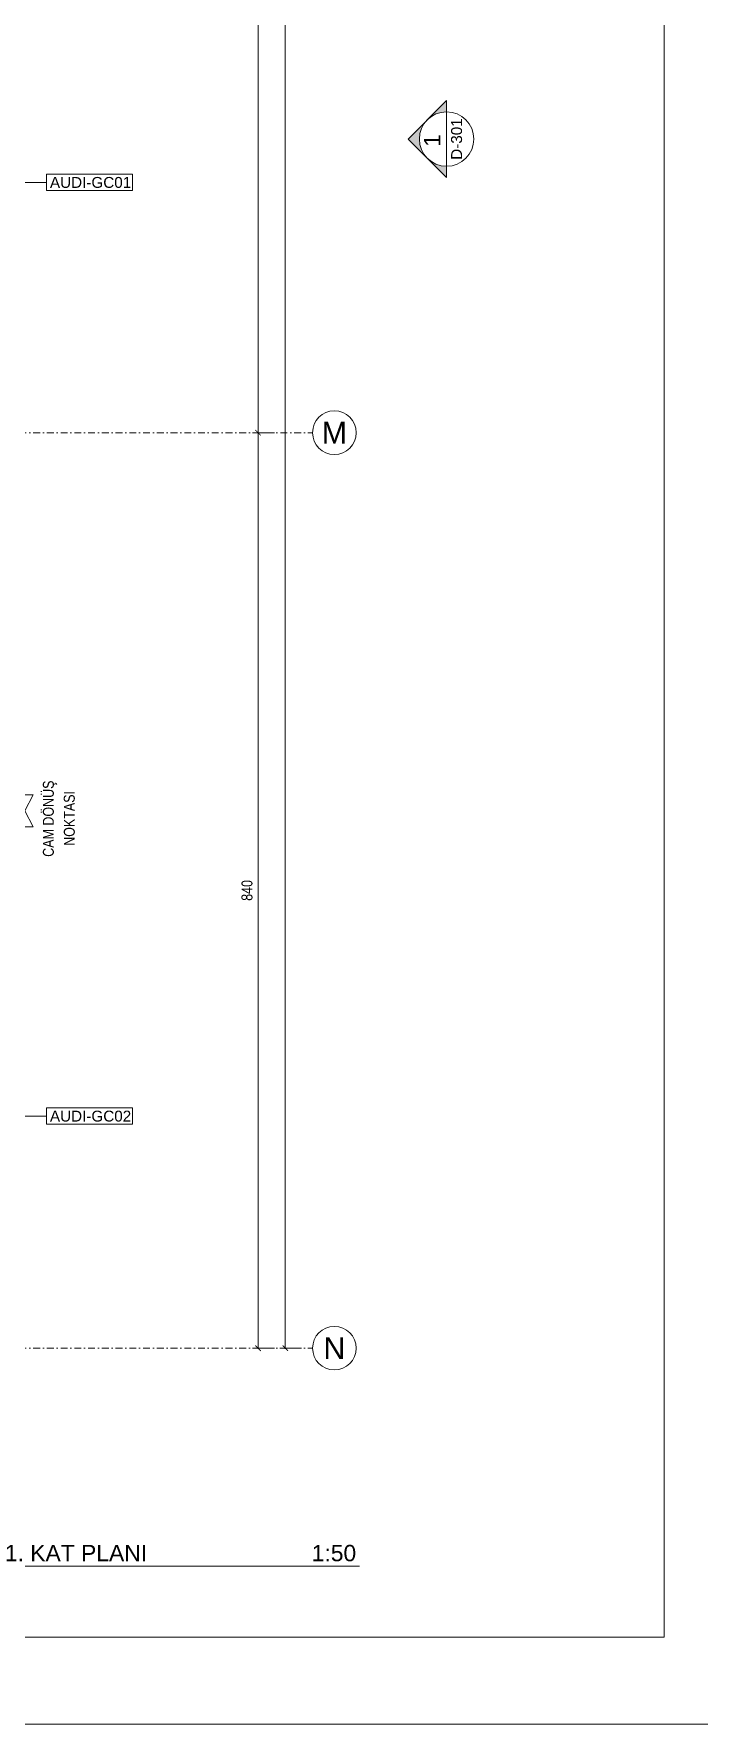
# Model space of a CAD drawing. Extents: x -1701 to 23780, y -363 to 7742.
# Drawn here: x 10772 to 11382, y 0 to 1551 of the extents above; entities that cross this region are included whole.
import ezdxf
from ezdxf.enums import TextEntityAlignment as Align

# ---------------------------------------------------------------- set-up
doc = ezdxf.new("R2010")
doc.units = 0
doc.header["$LTSCALE"] = 25
doc.header["$MEASUREMENT"] = 0
doc.header["$PDMODE"] = 1
doc.linetypes.add('Audi$0$DASHDOT2', pattern=[0.5, 0.25, -0.125, 0, -0.125])
doc.linetypes.add('Audi$0$DASHED2', pattern=[0.375, 0.25, -0.125])
doc.layers.get('0').update_dxf_attribs({"color": 9, "lineweight": 9})
doc.layers.get('Defpoints').update_dxf_attribs({"color": 9, "lineweight": 9})
for name, color, linetype, lineweight in [('Audi$0$21', 8, 'Continuous', 9), ('Audi$0$22', 8, 'Continuous', 9), ('Audi$0$24', 8, 'Audi$0$DASHDOT2', 9), ('Audi$0$25', 8, 'Continuous', 9)]:
    doc.layers.add(name, color=color, linetype=linetype, lineweight=lineweight)
doc.layers.add('Audi$0$40A', color=8, linetype='Continuous', lineweight=9, plot=False)
doc.styles.add('Audi$0$Arial', font='arial.ttf', dxfattribs={"height": 2.5})
doc.styles.add('Audi$0$MuuM_TEXT-ITALIC', font='ARIALNI.TTF')
doc.styles.add('Audi$0$MuuM_TEXT-STANDART', font='ARIALN.TTF')
doc.dimstyles.new('Audi$0$MuuM_DIM50', dxfattribs={"dimscale": 5, "dimtxt": 2, "dimasz": 1, "dimexe": 1, "dimexo": 1, "dimgap": 1, "dimtad": 1, "dimdec": 1, "dimrnd": 0.5, "dimdsep": 46, "dimtxsty": 'Audi$0$MuuM_TEXT-STANDART', "dimblk": 'Audi$0$_ArchTick', "dimcen": 0, "dimdle": 0.15, "dimclrd": 256, "dimclre": 256, "dimclrt": 256, "dimadec": 0, "dimazin": 0, "dimtfac": 5, "dimtdec": 1, "dimtix": 1, "dimtmove": 2, "dimatfit": 3, "dimldrblk": 'Audi$0$_Dot', "dimfxl": 3, "dimfxlon": 1, "dimtolj": 1, "dimlwd": -1, "dimlwe": -1, "dimarcsym": 0})

# ---------------------------------------------------------------- blocks, each defined once
blk = doc.blocks.new('Audi$0$0_drawinglabel')
blk.add_lwpolyline([(3, 0), (46.86, 0)])
blk.add_circle((0, 0), 3)
at = {"style": 'Audi$0$Arial'}
blk.add_attdef('CIZIMADI', text='', height=2, dxfattribs=at).set_placement((3.5, 0), align=Align.BOTTOM_LEFT)
blk.add_attdef('OLCEK', text='', height=2, dxfattribs=at).set_placement((46.46, 0), align=Align.BOTTOM_RIGHT)
blk.add_attdef('CIZIMNO', text='', height=2.5, dxfattribs=at).set_placement((0, 0), align=Align.MIDDLE)
at = {"style": 'Audi$0$MuuM_TEXT-ITALIC'}
blk.add_attdef('DRAWINGNAME', text='', height=2, dxfattribs=at).set_placement((3.5, -0.59), align=Align.TOP_LEFT)
blk.add_attdef('SCALE', text='', height=2, dxfattribs=at).set_placement((46.46, -0.59), align=Align.TOP_RIGHT)
blk = doc.blocks.new('Audi$0$0_wallno')
blk.add_lwpolyline([(-7.84, 1.5), (7.94, 1.5), (7.94, -1.5), (-7.84, -1.5)], close=True)
blk.add_lwpolyline([(7.94, 0), (16.13, 0)])
at = {"style": 'Audi$0$Arial'}
blk.add_attdef('DUVARNO', text='', height=2, dxfattribs=at).set_placement((0, 0), align=Align.MIDDLE_CENTER)
blk.add_attdef('GENISLIK', text='', height=2, dxfattribs=at).set_placement((8.44, 0), align=Align.BOTTOM_LEFT)
blk.add_attdef('YUKSEKLIK', text='', height=2, dxfattribs=at).set_placement((8.44, -0.5), align=Align.TOP_LEFT)
blk = doc.blocks.new('Audi$0$0_exteriorelevation1')
h = blk.add_hatch(color=256)
h.dxf.hatch_style = 1
h.paths.add_polyline_path([(0, 7.07), (-3.54, 3.54, -0.414214), (3.54, 3.54)])
h = blk.add_hatch(color=256)
edge = h.paths.add_edge_path()
edge.add_arc((0, 0), 5, 135, 180)
edge.add_line((-5, 0), (-7.07, 0))
edge.add_line((-7.07, 0), (-3.54, 3.54))
edge = h.paths.add_edge_path()
edge.add_line((5, 0), (7.07, 0))
edge.add_line((7.07, 0), (3.54, 3.54))
edge.add_arc((0, 0), 5, 0, 45, ccw=False)
blk.add_lwpolyline([(7.07, 0), (0, 7.07), (-7.07, 0), (7.07, 0)])
blk.add_lwpolyline([(7.07, 0), (0, 7.07), (-7.07, 0), (7.07, 0)])
blk.add_circle((0, 0), 5)
at = {"style": 'Audi$0$Arial'}
blk.add_attdef('KESITADI', text='', height=3, dxfattribs=at).set_placement((0, 0), align=Align.BOTTOM_CENTER)
blk.add_attdef('PAFTAADI', text='', height=2, dxfattribs=at).set_placement((0, -0.5), align=Align.TOP_CENTER)
blk = doc.blocks.new('Audi$0$0_aks')
at = {"linetype": 'Continuous'}
blk.add_circle((0, 0), 2, dxfattribs=at)
at = {"style": 'Audi$0$Arial'}
blk.add_attdef('AKS', text='', height=2, dxfattribs=at).set_placement((0, 0), align=Align.MIDDLE_CENTER)
blk = doc.blocks.new('Audi$0$_ArchTick')
at = {"color": 0, "linetype": 'ByBlock', "const_width": 0.15}
blk.add_lwpolyline([(-0.5, -0.5), (0.5, 0.5)], dxfattribs=at)
blk = doc.blocks.new('*D4849')
at = {"layer": 'Audi$0$25', "transparency": 16777216}
for p, q in [((11017.5, 3585), (10997.5, 3585)), ((11002.5, 344.3), (11002.5, 3585.8)), ((11017.5, 345), (10997.5, 345))]:
    blk.add_line(p, q, dxfattribs=at)
at = {"layer": 'Defpoints', "color": 0, "transparency": 16777216}
for p in [(11002.5, 3585), (11027.5, 3585), (11027.5, 345)]:
    blk.add_point(p, dxfattribs=at)
at = {"layer": 'Audi$0$25', "transparency": 16777216, "xscale": 5, "yscale": 5, "zscale": 5}
for p, rotation in [((11002.5, 3585), 90), ((11002.5, 345), 270)]:
    blk.add_blockref('Audi$0$_ArchTick', p, dxfattribs=dict(at, rotation=rotation))
at = {"layer": 'Audi$0$25', "transparency": 16777216, "insert": (10992.4, 1965), "char_height": 10, "attachment_point": 5, "rotation": 90, "style": 'Audi$0$MuuM_TEXT-STANDART'}
blk.add_mtext('\\A1;3240', dxfattribs=at)
blk = doc.blocks.new('Audi$0$_Dot')
at = {"color": 0, "linetype": 'ByBlock', "lineweight": -2}
blk.add_line((-0.5, 0), (-1, 0), dxfattribs=at)
at = {"color": 0, "linetype": 'ByBlock', "const_width": 0.5}
blk.add_lwpolyline([(-0.25, 0, 1), (0.25, 0, 1)], format="xyb", close=True, dxfattribs=at)
blk = doc.blocks.new('*D4852')
at = {"layer": 'Audi$0$25', "transparency": 16777216}
for p, q in [((10977.5, 1985.8), (10977.5, 1184.3)), ((10992.5, 1985), (10972.5, 1985)), ((10992.5, 1185), (10972.5, 1185))]:
    blk.add_line(p, q, dxfattribs=at)
at = {"layer": 'Defpoints', "color": 0, "transparency": 16777216}
for p in [(11027.5, 1985), (10977.5, 1185), (11027.5, 1185)]:
    blk.add_point(p, dxfattribs=at)
at = {"layer": 'Audi$0$25', "transparency": 16777216, "xscale": 5, "yscale": 5, "zscale": 5}
for p, rotation in [((10977.5, 1985), 90), ((10977.5, 1185), 270)]:
    blk.add_blockref('Audi$0$_ArchTick', p, dxfattribs=dict(at, rotation=rotation))
at = {"layer": 'Audi$0$25', "transparency": 16777216, "insert": (10967.4, 1585), "char_height": 10, "attachment_point": 5, "rotation": 90, "style": 'Audi$0$MuuM_TEXT-STANDART'}
blk.add_mtext('\\A1;800', dxfattribs=at)
blk = doc.blocks.new('*D4853')
at = {"layer": 'Audi$0$25', "transparency": 16777216}
for p, q in [((10992.5, 1185), (10972.5, 1185)), ((10977.5, 1185.8), (10977.5, 344.3)), ((10992.5, 345), (10972.5, 345))]:
    blk.add_line(p, q, dxfattribs=at)
at = {"layer": 'Defpoints', "color": 0, "transparency": 16777216}
for p in [(11027.5, 1185), (10977.5, 345), (11017.5, 345)]:
    blk.add_point(p, dxfattribs=at)
at = {"layer": 'Audi$0$25', "transparency": 16777216, "xscale": 5, "yscale": 5, "zscale": 5}
for p, rotation in [((10977.5, 1185), 90), ((10977.5, 345), 270)]:
    blk.add_blockref('Audi$0$_ArchTick', p, dxfattribs=dict(at, rotation=rotation))
at = {"layer": 'Audi$0$25', "transparency": 16777216, "insert": (10967.4, 765), "char_height": 10, "attachment_point": 5, "rotation": 90, "style": 'Audi$0$MuuM_TEXT-STANDART'}
blk.add_mtext('\\A1;840', dxfattribs=at)
blk = doc.blocks.new('Audi$0$p-cam dönüş noktası')
at = {"layer": 'Audi$0$21', "elevation": 0}
for points in [[(-26.5, 56.8), (-34, 56.8), (-26.5, 42.1)], [(-26.5, 56.8), (-18.9, 56.8), (-26.5, 42.1)], [(-26.5, 27.5), (-34, 27.5), (-26.5, 42.1)], [(-26.5, 27.5), (-18.9, 27.5), (-26.5, 42.1)]]:
    blk.add_lwpolyline(points, dxfattribs=at)
at = {"layer": 'Audi$0$21', "linetype": 'Audi$0$DASHED2', "elevation": 0}
blk.add_lwpolyline([(-26.5, 42.1), (-84.7, 42.1)], dxfattribs=at)
at = {"layer": 'Audi$0$21', "style": 'Audi$0$MuuM_TEXT-STANDART'}
for s, p in [('CAM DÖNÜŞ ', (0, 0)), ('NOKTASI', (19.2, 10.1))]:
    blk.add_text(s, height=10, rotation=90, dxfattribs=at).set_placement(p)
blk = doc.blocks.new('Audi')
at = {"layer": 'Audi$0$24'}
for points in [[(6827.5, 1185), (11027.5, 1185)], [(6827.5, 345), (11027.5, 345)]]:
    blk.add_lwpolyline(points, dxfattribs=at)
at = {"layer": 'Audi$0$40A'}
for points in [[(11890, 4205), (5945, 4205), (5945, 0), (11890, 0)], [(11350.06, 80), (6025, 80), (6025, 4125), (11350.06, 4125)]]:
    blk.add_lwpolyline(points, close=True, dxfattribs=at)
blk.add_blockref('Audi$0$p-cam dönüş noktası', (10790.18, 795.83))
at = {"layer": 'Audi$0$21'}
ref = blk.add_blockref('Audi$0$0_exteriorelevation1', (11150.42, 1454.41), dxfattribs=dict(at, xscale=-5, yscale=5, zscale=5, rotation=90))
ref.add_attrib('KESITADI', '1', dxfattribs={"layer": '0', "height": 15, "rotation": 90, "style": 'Audi$0$Arial'}).set_placement((11149.13, 1453.15), align=Align.BOTTOM_CENTER)
ref.add_attrib('PAFTAADI', 'D-301', dxfattribs={"layer": '0', "height": 10, "rotation": 90, "style": 'Audi$0$Arial'}).set_placement((11154.57, 1454.41), align=Align.TOP_CENTER)
ref = blk.add_blockref('Audi$0$0_drawinglabel', (10719.05, 145), dxfattribs=dict(at, xscale=7.5, yscale=7.5, zscale=7.5))
ref.add_attrib('CIZIMNO', '01', dxfattribs={"layer": '0', "height": 18.75, "style": 'Audi$0$Arial'}).set_placement((10719.05, 145), align=Align.MIDDLE)
ref.add_attrib('CIZIMADI', '1. KAT PLANI', dxfattribs={"layer": '0', "height": 15, "style": 'Audi$0$Arial'}).set_placement((10745.3, 145), align=Align.BOTTOM_LEFT)
ref.add_attrib('OLCEK', '1:50', dxfattribs={"layer": '0', "height": 15, "style": 'Audi$0$Arial'}).set_placement((11067.5, 145), align=Align.BOTTOM_RIGHT)
at = {"layer": 'Audi$0$22'}
ref = blk.add_blockref('Audi$0$0_wallno', (10823.16, 1414.6), dxfattribs=dict(at, xscale=-5, yscale=5, zscale=5))
ref.add_attrib('DUVARNO', 'AUDI-GC01', dxfattribs={"layer": '0', "height": 10, "style": 'Audi$0$Arial'}).set_placement((10823.9, 1414.6), align=Align.MIDDLE_CENTER)
ref = blk.add_blockref('Audi$0$0_wallno', (10823.16, 557.92), dxfattribs=dict(at, xscale=-5, yscale=5, zscale=5))
ref.add_attrib('DUVARNO', 'AUDI-GC02', dxfattribs={"layer": '0', "height": 10, "style": 'Audi$0$Arial'}).set_placement((10823.9, 557.92), align=Align.MIDDLE_CENTER)
at = {"layer": 'Audi$0$24', "xscale": 10, "yscale": 10, "zscale": 10}
for p, values in [((11047.5, 1185), {'AKS': 'M'}), ((11047.5, 345), {'AKS': 'N'})]:
    blk.add_blockref('Audi$0$0_aks', p, dxfattribs=at).add_auto_attribs(values)
at = {"layer": 'Audi$0$25'}
for base, p1, p2, picture, middle in [((11002.5, 3585), (11027.5, 345), (11027.5, 3585), '*D4849', (10992.39, 1965)), ((10977.5, 1185), (11027.5, 1985), (11027.5, 1185), '*D4852', (10967.39, 1585)), ((10977.5, 345), (11027.5, 1185), (11017.5, 345), '*D4853', (10967.39, 765))]:
    dim = blk.add_linear_dim(base=base, p1=p1, p2=p2, angle=90, dimstyle='Audi$0$MuuM_DIM50', dxfattribs=at)
    dim.commit()
    dim.dimension.update_dxf_attribs({"geometry": picture, "text_midpoint": middle})

msp = doc.modelspace()

# ---------------------------------------------------------------- block references
at = {"color": 6}
msp.add_blockref('Audi', (0, 0), dxfattribs=at)

doc.saveas('drawing.dxf')
